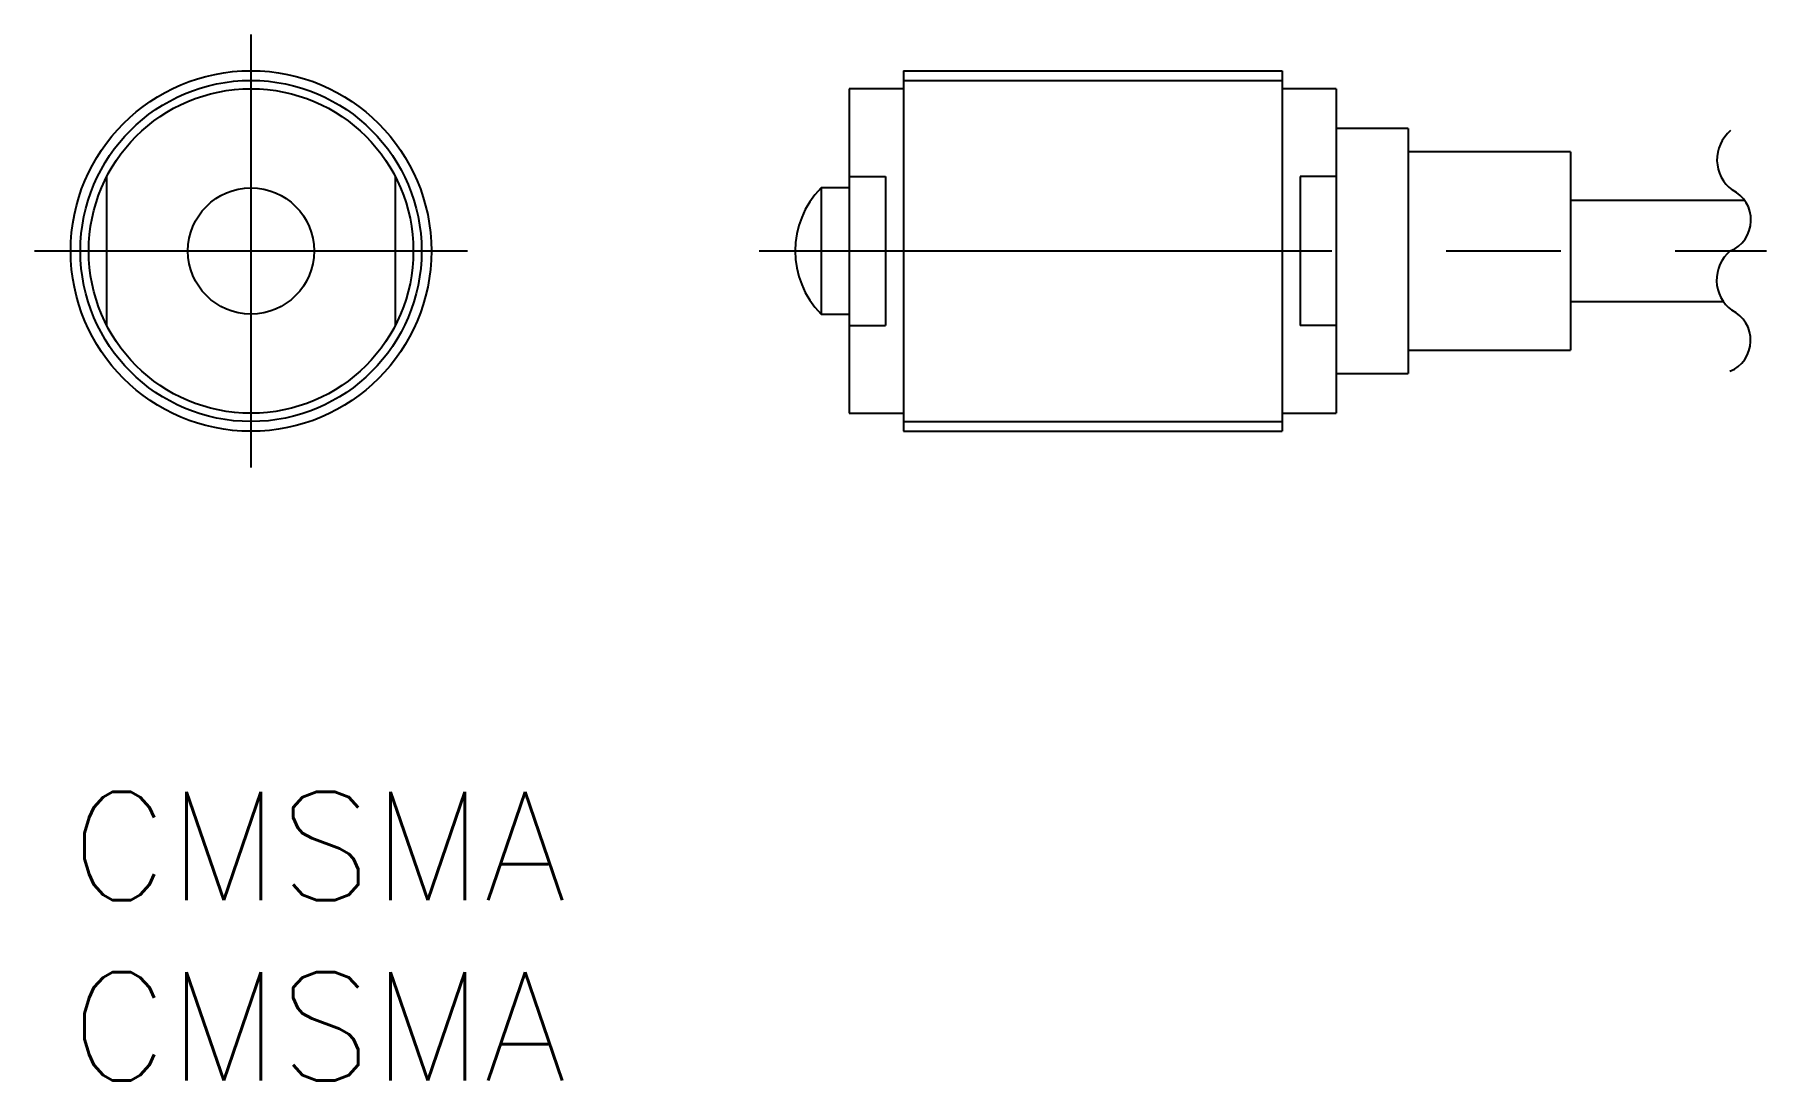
# Model space of a CAD drawing. Extents: x -1 to 47, y -8 to 21.
import ezdxf

# ---------------------------------------------------------------- set-up
doc = ezdxf.new("R2010")
doc.units = 0
doc.header["$LTSCALE"] = 0.5
doc.linetypes.add('CENTER', pattern=[50.8, 31.75, -6.35, 6.35, -6.35])
for name, color, linetype in [('MSM_CENTER', 1, 'CENTER'), ('MSM_CONTINUOUS', 7, 'CONTINUOUS'), ('MSM_NARROW', 5, 'CONTINUOUS'), ('MSM_PART_NUMBER', 7, 'CONTINUOUS')]:
    doc.layers.add(name, color=color, linetype=linetype)
doc.styles.get("Standard").update_dxf_attribs({"font": 'txt.shx', "height": 1, "bigfont": 'bigfont.shx'})

# ---------------------------------------------------------------- blocks, each defined once
blk = doc.blocks.new('*U17')
at = {"layer": 'MSM_PART_NUMBER'}
blk.add_text('CMSMA', height=3, dxfattribs=at).set_placement((0, -3))
blk = doc.blocks.new('*U18')
at = {"layer": 'MSM_PART_NUMBER'}
blk.add_text('CMSMA', height=3, dxfattribs=at).set_placement((0, -8))

msp = doc.modelspace()

# ---------------------------------------------------------------- linework, layer by layer
at = {"layer": 'MSM_CENTER'}
for p, q in [((5, 9), (5, 21)), ((-1, 15), (11, 15)), ((19.09, 15), (47.018, 15))]:
    msp.add_line(p, q, dxfattribs=at)
at = {"layer": 'MSM_CONTINUOUS'}
for p, q in [((23.09, 20), (23.09, 10)), ((23.09, 20), (33.59, 20)), ((33.59, 20), (33.59, 10)), ((21.59, 19.5), (21.59, 10.5)), ((23.09, 19.5), (21.59, 19.5)), ((35.09, 19.5), (33.59, 19.5)), ((35.09, 19.5), (35.09, 10.5)), ((37.09, 18.4), (35.09, 18.4)), ((37.09, 18.4), (37.09, 11.6)), ((41.59, 17.75), (37.09, 17.75)), ((41.59, 17.75), (41.59, 12.25)), ((1, 12.938), (1, 17.062)), ((9, 17.062), (9, 12.938)), ((21.59, 17.062), (22.59, 17.062)), ((22.59, 17.062), (22.59, 12.938)), ((34.09, 17.062), (34.09, 12.938)), ((35.09, 17.062), (34.09, 17.062)), ((21.59, 16.75), (20.805, 16.75)), ((20.805, 16.75), (20.805, 13.25)), ((46.418, 16.4), (41.59, 16.4)), ((41.59, 13.6), (45.826, 13.6)), ((20.805, 13.25), (21.59, 13.25)), ((21.59, 12.938), (22.59, 12.938)), ((35.09, 12.938), (34.09, 12.938)), ((37.09, 12.25), (41.59, 12.25)), ((35.09, 11.6), (37.09, 11.6)), ((21.59, 10.5), (23.09, 10.5)), ((33.59, 10.5), (35.09, 10.5)), ((23.09, 10), (33.59, 10))]:
    msp.add_line(p, q, dxfattribs=at)
for radius in [5, 4.5, 1.75]:
    msp.add_circle((5, 15), radius, dxfattribs=at)
msp.add_arc((22.59, 15), 2.5, 135.573, 224.427, dxfattribs=at)
at = {"layer": 'MSM_NARROW'}
for p, q in [((23.09, 19.73), (33.59, 19.73)), ((23.09, 10.271), (33.59, 10.271))]:
    msp.add_line(p, q, dxfattribs=at)
msp.add_circle((5, 15), 4.73, dxfattribs=at)
for centre, radius, start, end in [((46.689, 17.533), 1.041, 129.4562, 233.7098), ((45.659, 15.86), 0.932, 292.6621, 63.6427), ((46.679, 14.196), 1.041, 129.4562, 233.7098), ((45.65, 12.523), 0.932, 292.6621, 63.6427)]:
    msp.add_arc(centre, radius, start, end, dxfattribs=at)

# ---------------------------------------------------------------- block references
at = {"layer": 'MSM_CONTINUOUS'}
for name in ['*U17', '*U18']:
    msp.add_blockref(name, (0, 0), dxfattribs=at)

doc.saveas('drawing.dxf')
